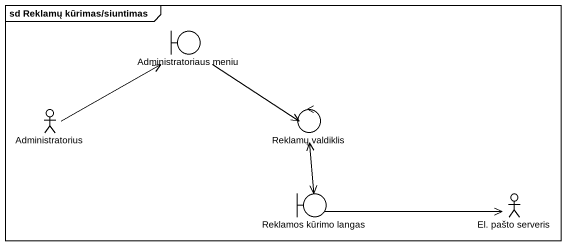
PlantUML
@startuml
mainframe sd Reklamų kūrimas/siuntimas
boundary "Administratoriaus meniu" as Administratoriaus_meniu
actor Administratorius
control "Reklamų valdiklis" as Reklamų_valdiklis
boundary "Reklamos kūrimo langas" as Reklamos_kūrimo_langas
actor "El. pašto serveris" as El_pašto_serveris
Administratoriaus_meniu --> Reklamų_valdiklis
Administratorius -right-> Administratoriaus_meniu
Reklamų_valdiklis --> Reklamos_kūrimo_langas
Reklamos_kūrimo_langas -up-> Reklamų_valdiklis
Reklamos_kūrimo_langas -right-> El_pašto_serveris
@enduml
